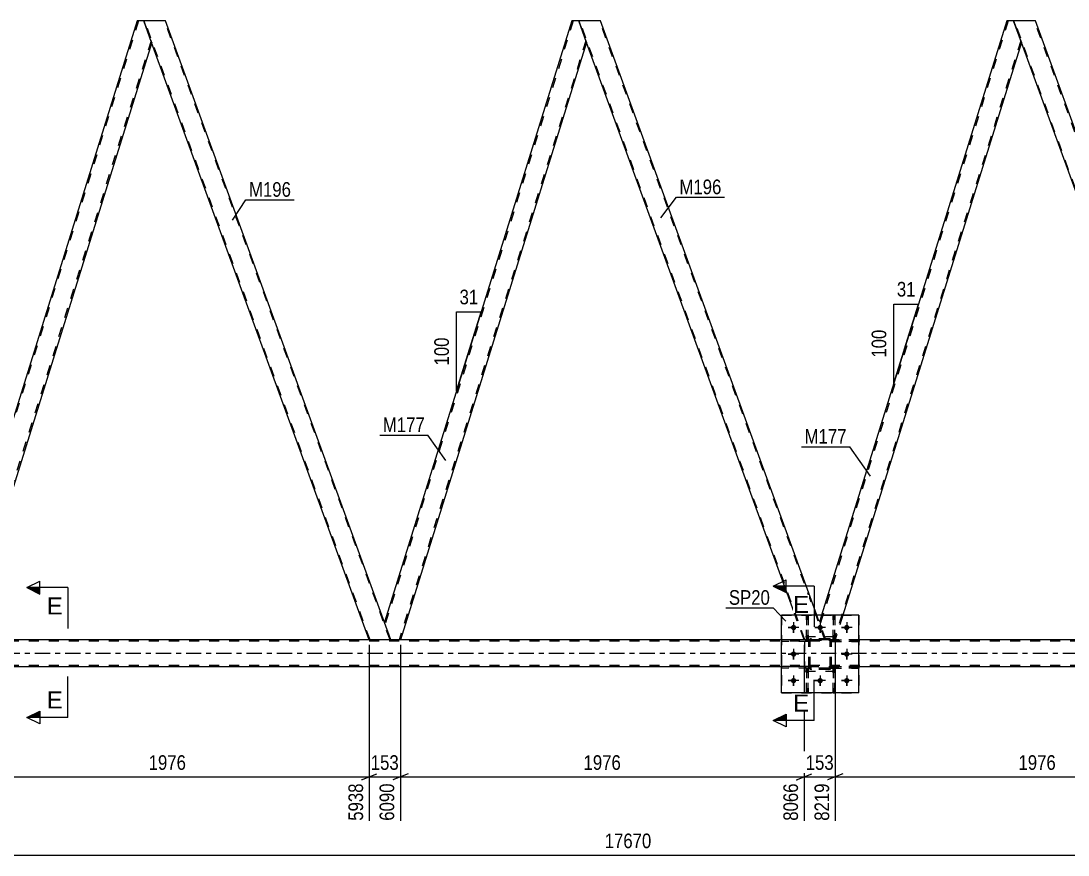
# Model space of a CAD drawing. Header units: millimetres. Extents: x 0 to 1766, y 0 to 560.
# Drawn here: x 1270.7 to 1475.7, y 261.4 to 424.8 of the extents above; entities that cross this region are included whole.
import ezdxf

# ---------------------------------------------------------------- set-up
doc = ezdxf.new("R2010")
doc.units = ezdxf.units.MM
doc.linetypes.add('DXK_LINE_DOT2', pattern=[3.9198, 1.9599, -1.9599])
doc.linetypes.add('DXK_LINE_DOT3', pattern=[5.9187, 2.979, -0.9799, 0.9799, -0.9799])
doc.styles.add('Arial', font='ARIAL.TTF', dxfattribs={"height": 0.2})
doc.styles.add('Arial Narrow', font='ARIALN.TTF', dxfattribs={"height": 0.2})

# ---------------------------------------------------------------- blocks, each defined once
blk = doc.blocks.new('Part-814185401-3629 - 3531')
at = {"color": 7, "linetype": 'DXK_LINE_DOT2'}
for p, q in [((1424.98, 298.38), (1419.58, 298.38)), ((1419.58, 298.38), (1419.58, 298.06)), ((1424.98, 298.06), (1419.58, 298.06)), ((1424.38, 298.06), (1424.38, 298.38)), ((1424.98, 298.06), (1424.98, 298.38))]:
    blk.add_line(p, q, dxfattribs=at)
blk = doc.blocks.new('Part-814185401-3623 - 3531')
at = {"color": 7, "linetype": 'DXK_LINE_DOT2'}
for p, q in [((1434.78, 298.38), (1429.38, 298.38)), ((1429.38, 298.38), (1429.38, 298.06)), ((1429.38, 298.06), (1434.78, 298.06)), ((1429.98, 298.06), (1429.98, 298.38)), ((1434.78, 298.06), (1434.78, 298.38))]:
    blk.add_line(p, q, dxfattribs=at)
blk = doc.blocks.new('Part-814185401-3645 - 3531')
at = {"color": 7, "linetype": 'DXK_LINE_DOT2'}
for p, q in [((1430.05, 298.05), (1429.73, 298.05)), ((1429.73, 298.05), (1429.73, 293.22)), ((1429.73, 297.45), (1430.05, 297.45)), ((1430.05, 293.22), (1430.05, 298.05)), ((1429.73, 293.22), (1430.05, 293.22))]:
    blk.add_line(p, q, dxfattribs=at)
blk = doc.blocks.new('Part-814185401-3626 - 3531')
at = {"color": 7, "linetype": 'DXK_LINE_DOT2'}
for p, q in [((1424.98, 303.58), (1419.58, 303.58)), ((1419.58, 303.58), (1419.58, 303.26)), ((1424.38, 303.26), (1424.38, 303.58)), ((1424.98, 303.26), (1424.98, 303.58)), ((1424.98, 303.26), (1419.58, 303.26))]:
    blk.add_line(p, q, dxfattribs=at)
blk = doc.blocks.new('Part-814185401-3620 - 3531')
at = {"color": 7, "linetype": 'DXK_LINE_DOT2'}
for p, q in [((1434.78, 303.58), (1429.38, 303.58)), ((1429.38, 303.58), (1429.38, 303.26)), ((1429.98, 303.26), (1429.98, 303.58)), ((1434.78, 303.26), (1434.78, 303.58)), ((1429.38, 303.26), (1434.78, 303.26))]:
    blk.add_line(p, q, dxfattribs=at)
blk = doc.blocks.new('Part-814185401-3654 - 3531')
at = {"color": 7, "linetype": 'DXK_LINE_DOT2'}
for p, q in [((1424.53, 308.42), (1424.53, 303.57)), ((1424.85, 308.42), (1424.53, 308.42)), ((1424.85, 303.57), (1424.85, 308.42)), ((1424.53, 304.17), (1424.85, 304.17)), ((1424.53, 303.57), (1424.85, 303.57))]:
    blk.add_line(p, q, dxfattribs=at)
blk = doc.blocks.new('Part-814185401-3580 - 3531')
at = {"color": 7, "linetype": 'DXK_LINE_DOT2'}
for p, q in [((1429.38, 298.06), (1429.38, 298.38)), ((1429.38, 298.38), (1434.78, 298.38)), ((1434.78, 298.06), (1429.38, 298.06)), ((1429.98, 298.06), (1429.98, 298.38)), ((1434.78, 298.38), (1434.78, 298.06))]:
    blk.add_line(p, q, dxfattribs=at)
blk = doc.blocks.new('Part-814185401-3583 - 3531')
at = {"color": 7, "linetype": 'DXK_LINE_DOT2'}
for p, q in [((1424.98, 303.58), (1419.58, 303.58)), ((1419.58, 303.26), (1419.58, 303.58)), ((1424.38, 303.26), (1424.38, 303.58)), ((1424.98, 303.58), (1424.98, 303.26)), ((1424.98, 303.26), (1419.58, 303.26))]:
    blk.add_line(p, q, dxfattribs=at)
blk = doc.blocks.new('Part-814185401-3586 - 3531')
at = {"color": 7, "linetype": 'DXK_LINE_DOT2'}
for p, q in [((1424.98, 298.38), (1419.58, 298.38)), ((1419.58, 298.06), (1419.58, 298.38)), ((1424.98, 298.06), (1419.58, 298.06)), ((1424.38, 298.06), (1424.38, 298.38)), ((1424.98, 298.38), (1424.98, 298.06))]:
    blk.add_line(p, q, dxfattribs=at)
blk = doc.blocks.new('Part-814185401-3587 - 3531')
at = {"color": 7, "linetype": 'DXK_LINE_DOT2'}
for p, q in [((1429.73, 308.42), (1429.73, 303.57)), ((1430.05, 308.42), (1429.73, 308.42)), ((1430.05, 303.57), (1430.05, 308.42)), ((1429.73, 304.17), (1430.05, 304.17)), ((1429.73, 303.57), (1430.05, 303.57))]:
    blk.add_line(p, q, dxfattribs=at)
blk = doc.blocks.new('Part-814185401-3614 - 3531')
at = {"color": 7, "linetype": 'DXK_LINE_DOT2'}
for p, q in [((1430.18, 304.22), (1424.18, 304.22)), ((1424.18, 297.42), (1424.18, 304.22)), ((1430.18, 297.42), (1430.18, 304.22)), ((1430.18, 297.42), (1424.18, 297.42))]:
    blk.add_line(p, q, dxfattribs=at)
blk = doc.blocks.new('Part-814185401-3615 - 3531')
at = {"color": 7, "linetype": 'DXK_LINE_DOT2'}
for p, q in [((1424.98, 303.33), (1425.01, 303.52)), ((1425.01, 303.52), (1424.98, 303.33)), ((1425.22, 303.33), (1425.24, 303.43)), ((1425.24, 303.43), (1425.29, 303.5)), ((1425.27, 303.78), (1425.46, 303.81)), ((1425.46, 303.81), (1425.27, 303.78)), ((1425.29, 303.5), (1425.37, 303.56)), ((1425.37, 303.56), (1425.46, 303.57)), ((1428.9, 303.81), (1425.46, 303.81)), ((1425.46, 303.57), (1428.9, 303.57)), ((1428.9, 303.81), (1429.08, 303.78)), ((1429.08, 303.78), (1428.9, 303.81)), ((1428.9, 303.57), (1428.99, 303.56)), ((1428.99, 303.56), (1429.07, 303.5)), ((1429.07, 303.5), (1429.12, 303.43)), ((1429.12, 303.43), (1429.14, 303.33)), ((1429.34, 303.52), (1429.38, 303.33)), ((1429.38, 303.33), (1429.34, 303.52)), ((1424.98, 298.29), (1424.98, 303.33)), ((1425.22, 298.29), (1425.22, 303.33)), ((1429.14, 298.29), (1429.14, 303.33)), ((1429.38, 298.29), (1429.38, 303.33)), ((1425.01, 298.11), (1424.98, 298.29)), ((1424.98, 298.29), (1425.01, 298.11)), ((1425.24, 298.2), (1425.22, 298.29)), ((1425.29, 298.13), (1425.24, 298.2)), ((1425.46, 297.81), (1425.27, 297.85)), ((1425.27, 297.85), (1425.46, 297.81)), ((1425.37, 298.07), (1425.29, 298.13)), ((1425.46, 298.05), (1425.37, 298.07)), ((1428.9, 298.05), (1425.46, 298.05)), ((1428.9, 297.81), (1425.46, 297.81)), ((1428.99, 298.07), (1428.9, 298.05)), ((1429.08, 297.85), (1428.9, 297.81)), ((1428.9, 297.81), (1429.08, 297.85)), ((1429.07, 298.13), (1428.99, 298.07)), ((1429.12, 298.2), (1429.07, 298.13)), ((1429.14, 298.29), (1429.12, 298.2)), ((1429.38, 298.29), (1429.34, 298.11)), ((1429.34, 298.11), (1429.38, 298.29))]:
    blk.add_line(p, q, dxfattribs=at)
at = {"color": 7, "linetype": 'DXK_LINE_DOT3'}
blk.add_line((1427.18, 300.81), (1427.18, 300.81), dxfattribs=at)
at = {"color": 7, "linetype": 'DXK_LINE_DOT2'}
for centre, start, end in [((1425.46, 303.33), 112.5, 157.5), ((1425.46, 303.33), 112.5, 157.5), ((1428.9, 303.33), 22.5, 67.5), ((1428.9, 303.33), 22.5, 67.5), ((1425.46, 298.29), 202.5, 247.5), ((1425.46, 298.29), 202.5, 247.5), ((1428.9, 298.29), 292.5, 337.5), ((1428.9, 298.29), 292.5, 337.5)]:
    blk.add_arc(centre, 0.48, start, end, dxfattribs=at)
blk = doc.blocks.new('Part-814185401-3673 - 3531')
at = {"color": 7, "linetype": 'DXK_LINE_DOT2'}
for p, q in [((1424.53, 303.57), (1424.53, 308.42)), ((1424.53, 308.42), (1424.85, 308.42)), ((1424.85, 308.42), (1424.85, 303.57)), ((1424.53, 304.17), (1424.85, 304.17)), ((1424.85, 303.57), (1424.53, 303.57))]:
    blk.add_line(p, q, dxfattribs=at)
blk = doc.blocks.new('Bolt-814185401-3674 - 3531')
at = {"linetype": 'Continuous'}
for points in [[(1422.5, 306.01, -1), (1421.46, 306.01, -1)], [(1427.7, 306.01, -1), (1426.66, 306.01, -1)], [(1432.9, 306.01, -1), (1431.86, 306.01, -1)], [(1422.5, 300.81, -1), (1421.46, 300.81, -1)], [(1432.9, 300.81, -1), (1431.86, 300.81, -1)], [(1422.5, 295.61, -1), (1421.46, 295.61, -1)], [(1427.7, 295.61, -1), (1426.66, 295.61, -1)], [(1432.9, 295.61, -1), (1431.86, 295.61, -1)]]:
    blk.add_hatch(color=1, dxfattribs=at).paths.add_polyline_path(points)
at = {"color": 1, "linetype": 'Continuous'}
for p, q in [((1423.02, 306.01), (1420.94, 306.01)), ((1421.98, 307.05), (1421.98, 304.97)), ((1428.22, 306.01), (1426.14, 306.01)), ((1427.18, 307.05), (1427.18, 304.97)), ((1433.42, 306.01), (1431.34, 306.01)), ((1432.38, 307.05), (1432.38, 304.97)), ((1421.98, 301.85), (1421.98, 299.77)), ((1432.38, 301.85), (1432.38, 299.77)), ((1423.02, 300.81), (1420.94, 300.81)), ((1433.42, 300.81), (1431.34, 300.81)), ((1423.02, 295.61), (1420.94, 295.61)), ((1421.98, 296.65), (1421.98, 294.57)), ((1428.22, 295.61), (1426.14, 295.61)), ((1427.18, 296.65), (1427.18, 294.57)), ((1433.42, 295.61), (1431.34, 295.61)), ((1432.38, 296.65), (1432.38, 294.57))]:
    blk.add_line(p, q, dxfattribs=at)
blk = doc.blocks.new('Bolt-814185401-3675 - 3531')
at = {"color": 1, "linetype": 'Continuous'}
for p, q in [((1420.94, 306.01), (1421.63, 306.01)), ((1421.98, 307.05), (1421.98, 306.36)), ((1421.98, 304.97), (1421.98, 305.67)), ((1423.02, 306.01), (1422.33, 306.01)), ((1426.14, 306.01), (1426.83, 306.01)), ((1427.18, 307.05), (1427.18, 306.36)), ((1427.18, 304.97), (1427.18, 305.67)), ((1428.22, 306.01), (1427.53, 306.01)), ((1431.34, 306.01), (1432.03, 306.01)), ((1432.38, 307.05), (1432.38, 306.36)), ((1432.38, 304.97), (1432.38, 305.67)), ((1433.42, 306.01), (1432.73, 306.01)), ((1421.98, 301.85), (1421.98, 301.16)), ((1432.38, 301.85), (1432.38, 301.16)), ((1420.94, 300.81), (1421.63, 300.81)), ((1421.98, 299.77), (1421.98, 300.47)), ((1423.02, 300.81), (1422.33, 300.81)), ((1431.34, 300.81), (1432.03, 300.81)), ((1432.38, 299.77), (1432.38, 300.47)), ((1433.42, 300.81), (1432.73, 300.81)), ((1420.94, 295.61), (1421.63, 295.61)), ((1421.98, 296.65), (1421.98, 295.96)), ((1421.98, 294.57), (1421.98, 295.27)), ((1423.02, 295.61), (1422.33, 295.61)), ((1426.14, 295.61), (1426.83, 295.61)), ((1427.18, 296.65), (1427.18, 295.96)), ((1427.18, 294.57), (1427.18, 295.27)), ((1428.22, 295.61), (1427.53, 295.61)), ((1431.34, 295.61), (1432.03, 295.61)), ((1432.38, 296.65), (1432.38, 295.96)), ((1432.38, 294.57), (1432.38, 295.27)), ((1433.42, 295.61), (1432.73, 295.61))]:
    blk.add_line(p, q, dxfattribs=at)
blk = doc.blocks.new('Part-814185401-3684 - 3531')
at = {"color": 7, "linetype": 'DXK_LINE_DOT2'}
for p, q in [((1424.85, 298.05), (1424.53, 298.05)), ((1424.53, 298.05), (1424.53, 293.22)), ((1424.53, 297.45), (1424.85, 297.45)), ((1424.85, 293.22), (1424.85, 298.05)), ((1424.53, 293.22), (1424.85, 293.22))]:
    blk.add_line(p, q, dxfattribs=at)
blk = doc.blocks.new('Part-814185401-3695 - 3531')
at = {"color": 7, "linetype": 'DXK_LINE_DOT2'}
for p, q in [((1429.73, 293.22), (1429.73, 298.05)), ((1429.73, 298.05), (1430.05, 298.05)), ((1429.73, 297.45), (1430.05, 297.45)), ((1430.05, 298.05), (1430.05, 293.22)), ((1430.05, 293.22), (1429.73, 293.22))]:
    blk.add_line(p, q, dxfattribs=at)
blk = doc.blocks.new('Part-814185401-3699 - 3531')
at = {"color": 7, "linetype": 'DXK_LINE_DOT2'}
for p, q in [((1424.98, 303.33), (1425.01, 303.52)), ((1425.01, 303.52), (1424.98, 303.33)), ((1425.22, 303.33), (1425.24, 303.43)), ((1425.24, 303.43), (1425.29, 303.5)), ((1425.27, 303.78), (1425.46, 303.81)), ((1425.46, 303.81), (1425.27, 303.78)), ((1425.29, 303.5), (1425.37, 303.56)), ((1425.37, 303.56), (1425.46, 303.57)), ((1428.9, 303.81), (1425.46, 303.81)), ((1425.46, 303.57), (1428.9, 303.57)), ((1428.9, 303.81), (1429.08, 303.78)), ((1429.08, 303.78), (1428.9, 303.81)), ((1428.9, 303.57), (1428.99, 303.56)), ((1428.99, 303.56), (1429.07, 303.5)), ((1429.07, 303.5), (1429.12, 303.43)), ((1429.12, 303.43), (1429.14, 303.33)), ((1429.34, 303.52), (1429.38, 303.33)), ((1429.38, 303.33), (1429.34, 303.52)), ((1424.98, 298.29), (1424.98, 303.33)), ((1425.22, 298.29), (1425.22, 303.33)), ((1429.14, 298.29), (1429.14, 303.33)), ((1429.38, 298.29), (1429.38, 303.33)), ((1425.01, 298.11), (1424.98, 298.29)), ((1424.98, 298.29), (1425.01, 298.11)), ((1425.24, 298.2), (1425.22, 298.29)), ((1425.29, 298.13), (1425.24, 298.2)), ((1425.46, 297.81), (1425.27, 297.85)), ((1425.27, 297.85), (1425.46, 297.81)), ((1425.37, 298.07), (1425.29, 298.13)), ((1425.46, 298.05), (1425.37, 298.07)), ((1428.9, 298.05), (1425.46, 298.05)), ((1428.9, 297.81), (1425.46, 297.81)), ((1428.99, 298.07), (1428.9, 298.05)), ((1429.08, 297.85), (1428.9, 297.81)), ((1428.9, 297.81), (1429.08, 297.85)), ((1429.07, 298.13), (1428.99, 298.07)), ((1429.12, 298.2), (1429.07, 298.13)), ((1429.14, 298.29), (1429.12, 298.2)), ((1429.38, 298.29), (1429.34, 298.11)), ((1429.34, 298.11), (1429.38, 298.29))]:
    blk.add_line(p, q, dxfattribs=at)
at = {"color": 7, "linetype": 'DXK_LINE_DOT3'}
blk.add_line((1427.18, 300.81), (1427.18, 300.81), dxfattribs=at)
at = {"color": 7, "linetype": 'DXK_LINE_DOT2'}
for centre, start, end in [((1425.46, 303.33), 112.5, 157.5), ((1425.46, 303.33), 112.5, 157.5), ((1428.9, 303.33), 22.5, 67.5), ((1428.9, 303.33), 22.5, 67.5), ((1425.46, 298.29), 202.5, 247.5), ((1425.46, 298.29), 202.5, 247.5), ((1428.9, 298.29), 292.5, 337.5), ((1428.9, 298.29), 292.5, 337.5)]:
    blk.add_arc(centre, 0.48, start, end, dxfattribs=at)
blk = doc.blocks.new('Part-814185401-3700 - 3531')
at = {"color": 7, "linetype": 'DXK_LINE_DOT2'}
for p, q in [((1430.18, 304.22), (1424.18, 304.22)), ((1424.18, 297.42), (1424.18, 304.22)), ((1430.18, 297.42), (1430.18, 304.22)), ((1430.18, 297.42), (1424.18, 297.42))]:
    blk.add_line(p, q, dxfattribs=at)
blk = doc.blocks.new('Part-814185401-3701 - 3531')
at = {"color": 7, "linetype": 'DXK_LINE_DOT2'}
for p, q in [((1429.38, 303.26), (1429.38, 303.58)), ((1429.38, 303.58), (1434.78, 303.58)), ((1429.98, 303.26), (1429.98, 303.58)), ((1434.78, 303.58), (1434.78, 303.26)), ((1434.78, 303.26), (1429.38, 303.26))]:
    blk.add_line(p, q, dxfattribs=at)
blk = doc.blocks.new('Part-814185401-3750 - 3531')
at = {"color": 7, "linetype": 'DXK_LINE_DOT2'}
for p, q in [((1463.98, 424.82), (1427.17, 306.7)), ((1466.46, 420.94), (1429.89, 303.6)), ((1466.6, 420.57), (1466.58, 420.62)), ((1466.6, 420.57), (1466.58, 420.62)), ((1427.45, 308.41), (1427.03, 307.07)), ((1431.64, 308.41), (1430.14, 303.6)), ((1428.29, 303.6), (1427.03, 307.07)), ((1430.14, 303.6), (1428.29, 303.6))]:
    blk.add_line(p, q, dxfattribs=at)
at = {"color": 2, "linetype": 'Continuous'}
for p, q in [((1463.73, 424.82), (1427.45, 308.41)), ((1465.05, 424.82), (1463.73, 424.82)), ((1466.58, 420.62), (1465.05, 424.82)), ((1466.6, 420.57), (1431.64, 308.41))]:
    blk.add_line(p, q, dxfattribs=at)
blk = doc.blocks.new('Part-814185401-3755 - 3531')
at = {"color": 2, "linetype": 'Continuous'}
for p, q in [((1469.31, 424.82), (1465.05, 424.82)), ((1512.18, 307.02), (1469.31, 424.82)), ((1509.17, 303.6), (1466.58, 420.62))]:
    blk.add_line(p, q, dxfattribs=at)
at = {"color": 7, "linetype": 'DXK_LINE_DOT2'}
for p, q in [((1465.05, 424.82), (1466.58, 420.62)), ((1509.34, 303.6), (1465.22, 424.82)), ((1513.26, 303.6), (1469.14, 424.82)), ((1513.43, 303.6), (1512.18, 307.02)), ((1509.17, 303.6), (1513.43, 303.6))]:
    blk.add_line(p, q, dxfattribs=at)
blk = doc.blocks.new('Part-814185401-3770 - 3531')
at = {"color": 2, "linetype": 'Continuous'}
for p, q in [((1434.78, 308.41), (1419.58, 308.41)), ((1419.58, 293.21), (1419.58, 308.41)), ((1434.78, 293.21), (1434.78, 308.41)), ((1434.78, 293.21), (1419.58, 293.21))]:
    blk.add_line(p, q, dxfattribs=at)
blk = doc.blocks.new('Part-814185401-3773 - 3531')
at = {"color": 7, "linetype": 'DXK_LINE_DOT2'}
for p, q in [((1429.73, 303.57), (1429.73, 308.42)), ((1429.73, 308.42), (1430.05, 308.42)), ((1430.05, 308.42), (1430.05, 303.57)), ((1429.73, 304.17), (1430.05, 304.17)), ((1430.05, 303.57), (1429.73, 303.57))]:
    blk.add_line(p, q, dxfattribs=at)
blk = doc.blocks.new('Part-814185401-3788 - 3531')
at = {"color": 7, "linetype": 'DXK_LINE_DOT2'}
for p, q in [((1293.72, 424.82), (1256.9, 306.7)), ((1296.19, 420.94), (1259.62, 303.6)), ((1296.33, 420.57), (1296.31, 420.62)), ((1296.33, 420.57), (1296.31, 420.62)), ((1257.18, 308.41), (1256.76, 307.07)), ((1261.37, 308.41), (1259.87, 303.6)), ((1258.03, 303.6), (1256.76, 307.07)), ((1259.87, 303.6), (1258.03, 303.6))]:
    blk.add_line(p, q, dxfattribs=at)
at = {"color": 2, "linetype": 'Continuous'}
for p, q in [((1293.46, 424.82), (1257.18, 308.41)), ((1294.78, 424.82), (1293.46, 424.82)), ((1296.31, 420.62), (1294.78, 424.82)), ((1296.33, 420.57), (1261.37, 308.41))]:
    blk.add_line(p, q, dxfattribs=at)
blk = doc.blocks.new('Part-814185401-3794 - 3531')
at = {"color": 7, "linetype": 'DXK_LINE_DOT2'}
for p, q in [((1419.58, 308.41), (1434.78, 308.41)), ((1419.58, 308.41), (1419.58, 293.21)), ((1434.78, 308.41), (1434.78, 293.21)), ((1419.58, 293.21), (1434.78, 293.21))]:
    blk.add_line(p, q, dxfattribs=at)
blk = doc.blocks.new('Part-814185401-3799 - 3531')
at = {"color": 2, "linetype": 'Continuous'}
for p, q in [((1419.58, 303.6), (1264.51, 303.6)), ((1589.85, 303.6), (1434.78, 303.6)), ((1419.58, 298.32), (1264.51, 298.32)), ((1589.85, 298.32), (1434.78, 298.32))]:
    blk.add_line(p, q, dxfattribs=at)
at = {"color": 7, "linetype": 'DXK_LINE_DOT2'}
for p, q in [((1434.78, 303.6), (1419.58, 303.6)), ((1713.25, 303.36), (1102.22, 303.36)), ((1713.25, 298.56), (1101.43, 298.56)), ((1434.78, 298.32), (1419.58, 298.32))]:
    blk.add_line(p, q, dxfattribs=at)
at = {"color": 7, "linetype": 'DXK_LINE_DOT3'}
blk.add_line((1101.82, 300.96), (1713.25, 300.96), dxfattribs=at)
blk = doc.blocks.new('Part-814185401-3804 - 3531')
at = {"color": 2, "linetype": 'Continuous'}
for p, q in [((1299.04, 424.82), (1294.78, 424.82)), ((1341.91, 307.02), (1299.04, 424.82)), ((1338.9, 303.6), (1296.31, 420.62))]:
    blk.add_line(p, q, dxfattribs=at)
at = {"color": 7, "linetype": 'DXK_LINE_DOT2'}
for p, q in [((1294.78, 424.82), (1296.31, 420.62)), ((1339.07, 303.6), (1294.95, 424.82)), ((1342.99, 303.6), (1298.87, 424.82)), ((1343.16, 303.6), (1341.91, 307.02)), ((1338.9, 303.6), (1343.16, 303.6))]:
    blk.add_line(p, q, dxfattribs=at)
blk = doc.blocks.new('Part-814185401-3819 - 3531')
at = {"color": 2, "linetype": 'Continuous'}
for p, q in [((1384.17, 424.82), (1379.92, 424.82)), ((1426.54, 308.41), (1384.17, 424.82)), ((1422.28, 308.41), (1381.45, 420.62))]:
    blk.add_line(p, q, dxfattribs=at)
at = {"color": 7, "linetype": 'DXK_LINE_DOT2'}
for p, q in [((1379.92, 424.82), (1381.45, 420.62)), ((1424.21, 303.6), (1380.09, 424.82)), ((1428.12, 303.6), (1384, 424.82)), ((1424.04, 303.6), (1422.28, 308.41)), ((1428.29, 303.6), (1426.54, 308.41)), ((1428.29, 303.6), (1424.04, 303.6))]:
    blk.add_line(p, q, dxfattribs=at)
blk = doc.blocks.new('Part-814185401-3824 - 3531')
at = {"color": 2, "linetype": 'Continuous'}
for p, q in [((1378.6, 424.82), (1341.9, 307.07)), ((1379.92, 424.82), (1378.6, 424.82)), ((1381.45, 420.62), (1379.92, 424.82)), ((1381.46, 420.57), (1345, 303.6)), ((1343.16, 303.6), (1341.91, 307.02))]:
    blk.add_line(p, q, dxfattribs=at)
at = {"color": 7, "linetype": 'DXK_LINE_DOT2'}
for p, q in [((1378.85, 424.82), (1342.03, 306.7)), ((1381.33, 420.94), (1344.75, 303.6)), ((1381.46, 420.57), (1381.45, 420.62)), ((1381.46, 420.57), (1381.45, 420.62)), ((1341.9, 307.07), (1341.91, 307.02)), ((1345, 303.6), (1343.16, 303.6))]:
    blk.add_line(p, q, dxfattribs=at)
blk = doc.blocks.new('Part-814185401-3831 - 3531')
at = {"color": 7, "linetype": 'DXK_LINE_DOT2'}
for p, q in [((1424.53, 293.22), (1424.53, 298.05)), ((1424.53, 298.05), (1424.85, 298.05)), ((1424.53, 297.45), (1424.85, 297.45)), ((1424.85, 298.05), (1424.85, 293.22)), ((1424.85, 293.22), (1424.53, 293.22))]:
    blk.add_line(p, q, dxfattribs=at)
blk = doc.blocks.new('StraightDimension-814185401-4580 - 3531')
at = {"color": 7, "linetype": 'Continuous'}
for p, q in [((1338.9, 302.6), (1338.9, 268.17)), ((1345, 302.6), (1345, 268.17)), ((1337.4, 276.19), (1340.4, 277.39)), ((1338.9, 276.79), (1345, 276.79)), ((1346.5, 277.39), (1343.5, 276.19))]:
    blk.add_line(p, q, dxfattribs=at)
at = {"color": 0}
blk.add_wipeout([(1345.3, 277.54), (1345.3, 281.74), (1338.61, 281.74), (1338.61, 277.54)], dxfattribs=at)
at = {"color": 0, "linetype": 'Continuous'}
blk.add_wipeout([(1344.4, 276.09), (1340.2, 276.09), (1340.2, 267.57), (1344.4, 267.57)], dxfattribs=at)
at = {"color": 3, "style": 'Arial Narrow'}
blk.add_text('153', height=2.863, dxfattribs=at).set_placement((1339.21, 278.14))
at = {"color": 3, "linetype": 'Continuous', "style": 'Arial Narrow'}
blk.add_text('6090', height=2.863, rotation=90.0002, dxfattribs=at).set_placement((1343.8, 268.17))
blk = doc.blocks.new('AngleDimension-814185401-4839 - 3531')
at = {"color": 7, "linetype": 'Continuous'}
for p, q in [((1356.01, 367.82), (1360.83, 367.82)), ((1356.01, 352.35), (1360.83, 367.82)), ((1356.01, 352.35), (1356.01, 367.82)), ((1356.92, 355.28), (1360.83, 367.82))]:
    blk.add_line(p, q, dxfattribs=at)
at = {"color": 0}
for points in [[(1360.85, 368.72), (1360.85, 372.92), (1355.99, 372.92), (1355.99, 368.72)], [(1355.11, 363.43), (1350.91, 363.43), (1350.91, 356.74), (1355.11, 356.74)]]:
    blk.add_wipeout(points, dxfattribs=at)
at = {"color": 3, "style": 'Arial Narrow'}
blk.add_text('31', height=2.863, dxfattribs=at).set_placement((1356.59, 369.32))
blk.add_text('100', height=2.863, rotation=90.0002, dxfattribs=at).set_placement((1354.51, 357.34))
blk = doc.blocks.new('StraightDimension-814185401-4599 - 3531')
at = {"color": 7, "linetype": 'Continuous'}
for p, q in [((1345, 302.6), (1345, 268.17)), ((1424.04, 302.6), (1424.04, 268.17)), ((1346.5, 277.39), (1343.5, 276.19)), ((1345, 276.79), (1424.04, 276.79)), ((1422.54, 276.19), (1425.54, 277.39))]:
    blk.add_line(p, q, dxfattribs=at)
at = {"color": 0}
blk.add_wipeout([(1388.78, 277.54), (1388.78, 281.74), (1380.26, 281.74), (1380.26, 277.54)], dxfattribs=at)
at = {"color": 0, "linetype": 'Continuous'}
blk.add_wipeout([(1423.44, 276.09), (1419.24, 276.09), (1419.24, 267.57), (1423.44, 267.57)], dxfattribs=at)
at = {"color": 3, "style": 'Arial Narrow'}
blk.add_text('1976', height=2.863, dxfattribs=at).set_placement((1380.86, 278.14))
at = {"color": 3, "linetype": 'Continuous', "style": 'Arial Narrow'}
blk.add_text('8066', height=2.863, rotation=90.0002, dxfattribs=at).set_placement((1422.84, 268.17))
blk = doc.blocks.new('StraightDimension-814185401-4618 - 3531')
at = {"color": 7, "linetype": 'Continuous'}
for p, q in [((1424.04, 302.6), (1424.04, 268.17)), ((1430.14, 302.6), (1430.14, 268.17)), ((1422.54, 276.19), (1425.54, 277.39)), ((1424.04, 276.79), (1430.14, 276.79)), ((1431.64, 277.39), (1428.64, 276.19))]:
    blk.add_line(p, q, dxfattribs=at)
at = {"color": 0}
blk.add_wipeout([(1430.43, 277.54), (1430.43, 281.74), (1423.75, 281.74), (1423.75, 277.54)], dxfattribs=at)
at = {"color": 0, "linetype": 'Continuous'}
blk.add_wipeout([(1429.54, 276.09), (1425.34, 276.09), (1425.34, 267.57), (1429.54, 267.57)], dxfattribs=at)
at = {"color": 3, "style": 'Arial Narrow'}
blk.add_text('153', height=2.863, dxfattribs=at).set_placement((1424.35, 278.14))
at = {"color": 3, "linetype": 'Continuous', "style": 'Arial Narrow'}
blk.add_text('8219', height=2.863, rotation=90.0002, dxfattribs=at).set_placement((1428.94, 268.17))
blk = doc.blocks.new('StraightDimension-814185401-4525 - 3531')
at = {"color": 7, "linetype": 'Continuous'}
blk.add_line((1047.67, 261.45), (1731.47, 261.45), dxfattribs=at)
at = {"color": 0}
blk.add_wipeout([(1394.74, 262.2), (1394.74, 266.4), (1384.4, 266.4), (1384.4, 262.2)], dxfattribs=at)
at = {"color": 3, "style": 'Arial Narrow'}
blk.add_text('17670', height=2.863, dxfattribs=at).set_placement((1385, 262.8))
blk = doc.blocks.new('StraightDimension-814185401-4561 - 3531')
at = {"color": 7, "linetype": 'Continuous'}
for p, q in [((1259.87, 302.6), (1259.87, 268.17)), ((1338.9, 302.6), (1338.9, 268.17)), ((1261.37, 277.39), (1258.37, 276.19)), ((1259.87, 276.79), (1338.9, 276.79)), ((1337.4, 276.19), (1340.4, 277.39))]:
    blk.add_line(p, q, dxfattribs=at)
at = {"color": 0}
blk.add_wipeout([(1303.64, 277.54), (1303.64, 281.74), (1295.13, 281.74), (1295.13, 277.54)], dxfattribs=at)
at = {"color": 0, "linetype": 'Continuous'}
blk.add_wipeout([(1338.3, 276.09), (1334.1, 276.09), (1334.1, 267.57), (1338.3, 267.57)], dxfattribs=at)
at = {"color": 3, "style": 'Arial Narrow'}
blk.add_text('1976', height=2.863, dxfattribs=at).set_placement((1295.73, 278.14))
at = {"color": 3, "linetype": 'Continuous', "style": 'Arial Narrow'}
blk.add_text('5938', height=2.863, rotation=90.0002, dxfattribs=at).set_placement((1337.7, 268.17))
blk = doc.blocks.new('StraightDimension-814185401-4637 - 3531')
at = {"color": 7, "linetype": 'Continuous'}
for p, q in [((1430.14, 302.6), (1430.14, 268.17)), ((1509.17, 302.6), (1509.17, 266.34)), ((1431.64, 277.39), (1428.64, 276.19)), ((1430.14, 276.79), (1509.17, 276.79)), ((1507.67, 276.19), (1510.67, 277.39))]:
    blk.add_line(p, q, dxfattribs=at)
at = {"color": 0}
blk.add_wipeout([(1473.91, 277.54), (1473.91, 281.74), (1465.4, 281.74), (1465.4, 277.54)], dxfattribs=at)
at = {"color": 0, "linetype": 'Continuous'}
blk.add_wipeout([(1508.57, 276.09), (1504.37, 276.09), (1504.37, 265.74), (1508.57, 265.74)], dxfattribs=at)
at = {"color": 3, "style": 'Arial Narrow'}
blk.add_text('1976', height=2.863, dxfattribs=at).set_placement((1466, 278.14))
at = {"color": 3, "linetype": 'Continuous', "style": 'Arial Narrow'}
blk.add_text('10195', height=2.863, rotation=90.0002, dxfattribs=at).set_placement((1507.97, 266.34))
blk = doc.blocks.new('AngleDimension-814185401-4850 - 3531')
at = {"color": 7, "linetype": 'Continuous'}
for p, q in [((1441.62, 369.34), (1446.44, 369.34)), ((1441.62, 353.88), (1446.44, 369.34)), ((1441.62, 353.88), (1441.62, 369.34)), ((1443.65, 360.39), (1446.44, 369.34))]:
    blk.add_line(p, q, dxfattribs=at)
at = {"color": 0}
for points in [[(1446.46, 370.24), (1446.46, 374.44), (1441.6, 374.44), (1441.6, 370.24)], [(1440.72, 364.95), (1436.52, 364.95), (1436.52, 358.27), (1440.72, 358.27)]]:
    blk.add_wipeout(points, dxfattribs=at)
at = {"color": 3, "style": 'Arial Narrow'}
blk.add_text('31', height=2.863, dxfattribs=at).set_placement((1442.2, 370.84))
blk.add_text('100', height=2.863, rotation=90.0002, dxfattribs=at).set_placement((1440.12, 358.87))
blk = doc.blocks.new('SectionMark-814185401-5005 - 3531')
at = {"linetype": 'Continuous'}
for points in [[(1274.4, 313.83), (1274.4, 312.58), (1271.9, 313.83)], [(1274.4, 289.66), (1274.4, 288.41), (1271.9, 288.41)]]:
    blk.add_hatch(color=6, dxfattribs=at).paths.add_polyline_path(points)
at = {"color": 6, "linetype": 'Continuous'}
for p, q in [((1271.9, 313.83), (1274.4, 315.08)), ((1279.9, 313.83), (1271.9, 313.83)), ((1271.9, 313.83), (1274.4, 312.58)), ((1274.4, 312.58), (1274.4, 315.08)), ((1271.9, 288.41), (1274.4, 289.66)), ((1274.4, 289.66), (1274.4, 287.16)), ((1279.9, 288.41), (1271.9, 288.41)), ((1274.4, 287.16), (1271.9, 288.41))]:
    blk.add_line(p, q, dxfattribs=at)
at = {"color": 0, "linetype": 'Continuous'}
for points in [[(1278.9, 308.58), (1278.9, 312.08), (1275.79, 312.08), (1275.79, 308.58)], [(1278.9, 290.16), (1278.9, 293.66), (1275.79, 293.66), (1275.79, 290.16)]]:
    blk.add_wipeout(points, dxfattribs=at)
at = {"color": 6, "linetype": 'Continuous'}
for p, q in [((1279.9, 313.83), (1279.9, 305.83)), ((1279.9, 288.41), (1279.9, 296.41))]:
    blk.add_line(p, q, dxfattribs=at)
at = {"color": 3, "linetype": 'Continuous', "style": 'Arial'}
for p in [(1275.79, 308.58), (1275.79, 290.16)]:
    blk.add_text('E', height=3.34, dxfattribs=at).set_placement(p)
blk = doc.blocks.new('Mark-814185401-3746 - 3531')
at = {"color": 0}
blk.add_wipeout([(1432.36, 342.01), (1432.36, 345.01), (1424.13, 345.01), (1424.13, 342.01)], dxfattribs=at)
blk.add_wipeout([(1432.36, 342.01), (1432.36, 345.01), (1424.13, 345.01), (1424.13, 342.01)], dxfattribs=at)
at = {"color": 30, "linetype": 'Continuous'}
for p in [(1423.53, 341.41), (1437.05, 335.65)]:
    blk.add_line(p, (1432.96, 341.41), dxfattribs=at)
at = {"color": 3, "style": 'Arial Narrow'}
blk.add_text('M177', height=2.863, dxfattribs=at).set_placement((1424.13, 342.01))
blk = doc.blocks.new('Mark-814185401-3766 - 3531')
at = {"color": 0}
blk.add_wipeout([(1417.35, 310.47), (1417.35, 313.47), (1409.31, 313.47), (1409.31, 310.47)], dxfattribs=at)
blk.add_wipeout([(1417.35, 310.47), (1417.35, 313.47), (1409.31, 313.47), (1409.31, 310.47)], dxfattribs=at)
at = {"color": 30, "linetype": 'Continuous'}
for p in [(1408.71, 309.87), (1420.46, 307.29)]:
    blk.add_line(p, (1417.95, 309.87), dxfattribs=at)
at = {"color": 3, "style": 'Arial Narrow'}
blk.add_text('SP20', height=2.863, dxfattribs=at).set_placement((1409.31, 310.47))
blk = doc.blocks.new('Mark-814185401-3800 - 3531')
at = {"color": 0}
blk.add_wipeout([(1323.6, 390.38), (1323.6, 393.38), (1315.38, 393.38), (1315.38, 390.38)], dxfattribs=at)
blk.add_wipeout([(1323.6, 390.38), (1323.6, 393.38), (1315.38, 393.38), (1315.38, 390.38)], dxfattribs=at)
at = {"color": 30, "linetype": 'Continuous'}
for p, q in [((1312.15, 385.82), (1314.78, 389.78)), ((1314.78, 389.78), (1324.2, 389.78))]:
    blk.add_line(p, q, dxfattribs=at)
at = {"color": 3, "style": 'Arial Narrow'}
blk.add_text('M196', height=2.863, dxfattribs=at).set_placement((1315.38, 390.38))
blk = doc.blocks.new('Mark-814185401-3815 - 3531')
at = {"color": 0}
blk.add_wipeout([(1407.86, 390.89), (1407.86, 393.89), (1399.63, 393.89), (1399.63, 390.89)], dxfattribs=at)
blk.add_wipeout([(1407.86, 390.89), (1407.86, 393.89), (1399.63, 393.89), (1399.63, 390.89)], dxfattribs=at)
at = {"color": 30, "linetype": 'Continuous'}
for p, q in [((1396.02, 386.28), (1399.03, 390.29)), ((1399.03, 390.29), (1408.46, 390.29))]:
    blk.add_line(p, q, dxfattribs=at)
at = {"color": 3, "style": 'Arial Narrow'}
blk.add_text('M196', height=2.863, dxfattribs=at).set_placement((1399.63, 390.89))
blk = doc.blocks.new('Mark-814185401-3820 - 3531')
at = {"color": 0}
blk.add_wipeout([(1349.79, 344.29), (1349.79, 347.29), (1341.57, 347.29), (1341.57, 344.29)], dxfattribs=at)
blk.add_wipeout([(1349.79, 344.29), (1349.79, 347.29), (1341.57, 347.29), (1341.57, 344.29)], dxfattribs=at)
at = {"color": 30, "linetype": 'Continuous'}
for p in [(1340.97, 343.69), (1353.92, 338.74)]:
    blk.add_line(p, (1350.39, 343.69), dxfattribs=at)
at = {"color": 3, "style": 'Arial Narrow'}
blk.add_text('M177', height=2.863, dxfattribs=at).set_placement((1341.57, 344.29))
blk = doc.blocks.new('SectionMark-814185401-5007 - 3531')
at = {"linetype": 'Continuous'}
for points in [[(1420.5, 314.13), (1420.5, 312.88), (1418, 314.13)], [(1420.5, 289.05), (1420.5, 287.8), (1418, 287.8)]]:
    blk.add_hatch(color=6, dxfattribs=at).paths.add_polyline_path(points)
at = {"color": 6, "linetype": 'Continuous'}
for p, q in [((1418, 314.13), (1420.5, 315.38)), ((1426, 314.13), (1418, 314.13)), ((1418, 314.13), (1420.5, 312.88)), ((1420.5, 312.88), (1420.5, 315.38)), ((1418, 287.8), (1420.5, 289.05)), ((1420.5, 289.05), (1420.5, 286.55)), ((1426, 287.8), (1418, 287.8)), ((1420.5, 286.55), (1418, 287.8))]:
    blk.add_line(p, q, dxfattribs=at)
at = {"color": 0, "linetype": 'Continuous'}
for points in [[(1425, 308.88), (1425, 312.38), (1421.89, 312.38), (1421.89, 308.88)], [(1425, 289.55), (1425, 293.05), (1421.89, 293.05), (1421.89, 289.55)]]:
    blk.add_wipeout(points, dxfattribs=at)
at = {"color": 6, "linetype": 'Continuous'}
for p, q in [((1426, 314.13), (1426, 306.13)), ((1426, 287.8), (1426, 295.8))]:
    blk.add_line(p, q, dxfattribs=at)
at = {"color": 3, "linetype": 'Continuous', "style": 'Arial'}
for p in [(1421.89, 308.88), (1421.89, 289.55)]:
    blk.add_text('E', height=3.34, dxfattribs=at).set_placement(p)

msp = doc.modelspace()

# ---------------------------------------------------------------- block references
for name in ['Part-814185401-3788 - 3531', 'Part-814185401-3804 - 3531', 'Part-814185401-3824 - 3531', 'Part-814185401-3819 - 3531', 'Part-814185401-3750 - 3531', 'Part-814185401-3755 - 3531', 'Part-814185401-3770 - 3531', 'Part-814185401-3794 - 3531', 'Part-814185401-3654 - 3531', 'Part-814185401-3673 - 3531', 'Part-814185401-3587 - 3531', 'Part-814185401-3773 - 3531', 'Bolt-814185401-3674 - 3531', 'Bolt-814185401-3675 - 3531', 'Part-814185401-3799 - 3531', 'Part-814185401-3626 - 3531', 'Part-814185401-3583 - 3531', 'Part-814185401-3614 - 3531', 'Part-814185401-3700 - 3531', 'Part-814185401-3615 - 3531', 'Part-814185401-3699 - 3531', 'Part-814185401-3620 - 3531', 'Part-814185401-3701 - 3531', 'Part-814185401-3629 - 3531', 'Part-814185401-3586 - 3531', 'Part-814185401-3684 - 3531', 'Part-814185401-3831 - 3531', 'Part-814185401-3623 - 3531', 'Part-814185401-3580 - 3531', 'Part-814185401-3645 - 3531', 'Part-814185401-3695 - 3531']:
    msp.add_blockref(name, (0, 0))

# ---------------------------------------------------------------- next in the draw order: block references
for name in ['AngleDimension-814185401-4839 - 3531', 'StraightDimension-814185401-4580 - 3531']:
    msp.add_blockref(name, (0, 0))

# ---------------------------------------------------------------- next in the draw order: block references
msp.add_blockref('StraightDimension-814185401-4599 - 3531', (0, 0))

# ---------------------------------------------------------------- next in the draw order: block references
msp.add_blockref('StraightDimension-814185401-4618 - 3531', (0, 0))

# ---------------------------------------------------------------- next in the draw order: block references
msp.add_blockref('StraightDimension-814185401-4525 - 3531', (0, 0))

# ---------------------------------------------------------------- next in the draw order: block references
for name in ['Mark-814185401-3815 - 3531', 'Mark-814185401-3800 - 3531', 'AngleDimension-814185401-4850 - 3531', 'Mark-814185401-3820 - 3531', 'Mark-814185401-3746 - 3531', 'Mark-814185401-3766 - 3531', 'StraightDimension-814185401-4561 - 3531', 'StraightDimension-814185401-4637 - 3531']:
    msp.add_blockref(name, (0, 0))

# ---------------------------------------------------------------- next in the draw order: block references
for name in ['SectionMark-814185401-5005 - 3531', 'SectionMark-814185401-5007 - 3531']:
    msp.add_blockref(name, (0, 0))

doc.saveas('drawing.dxf')
